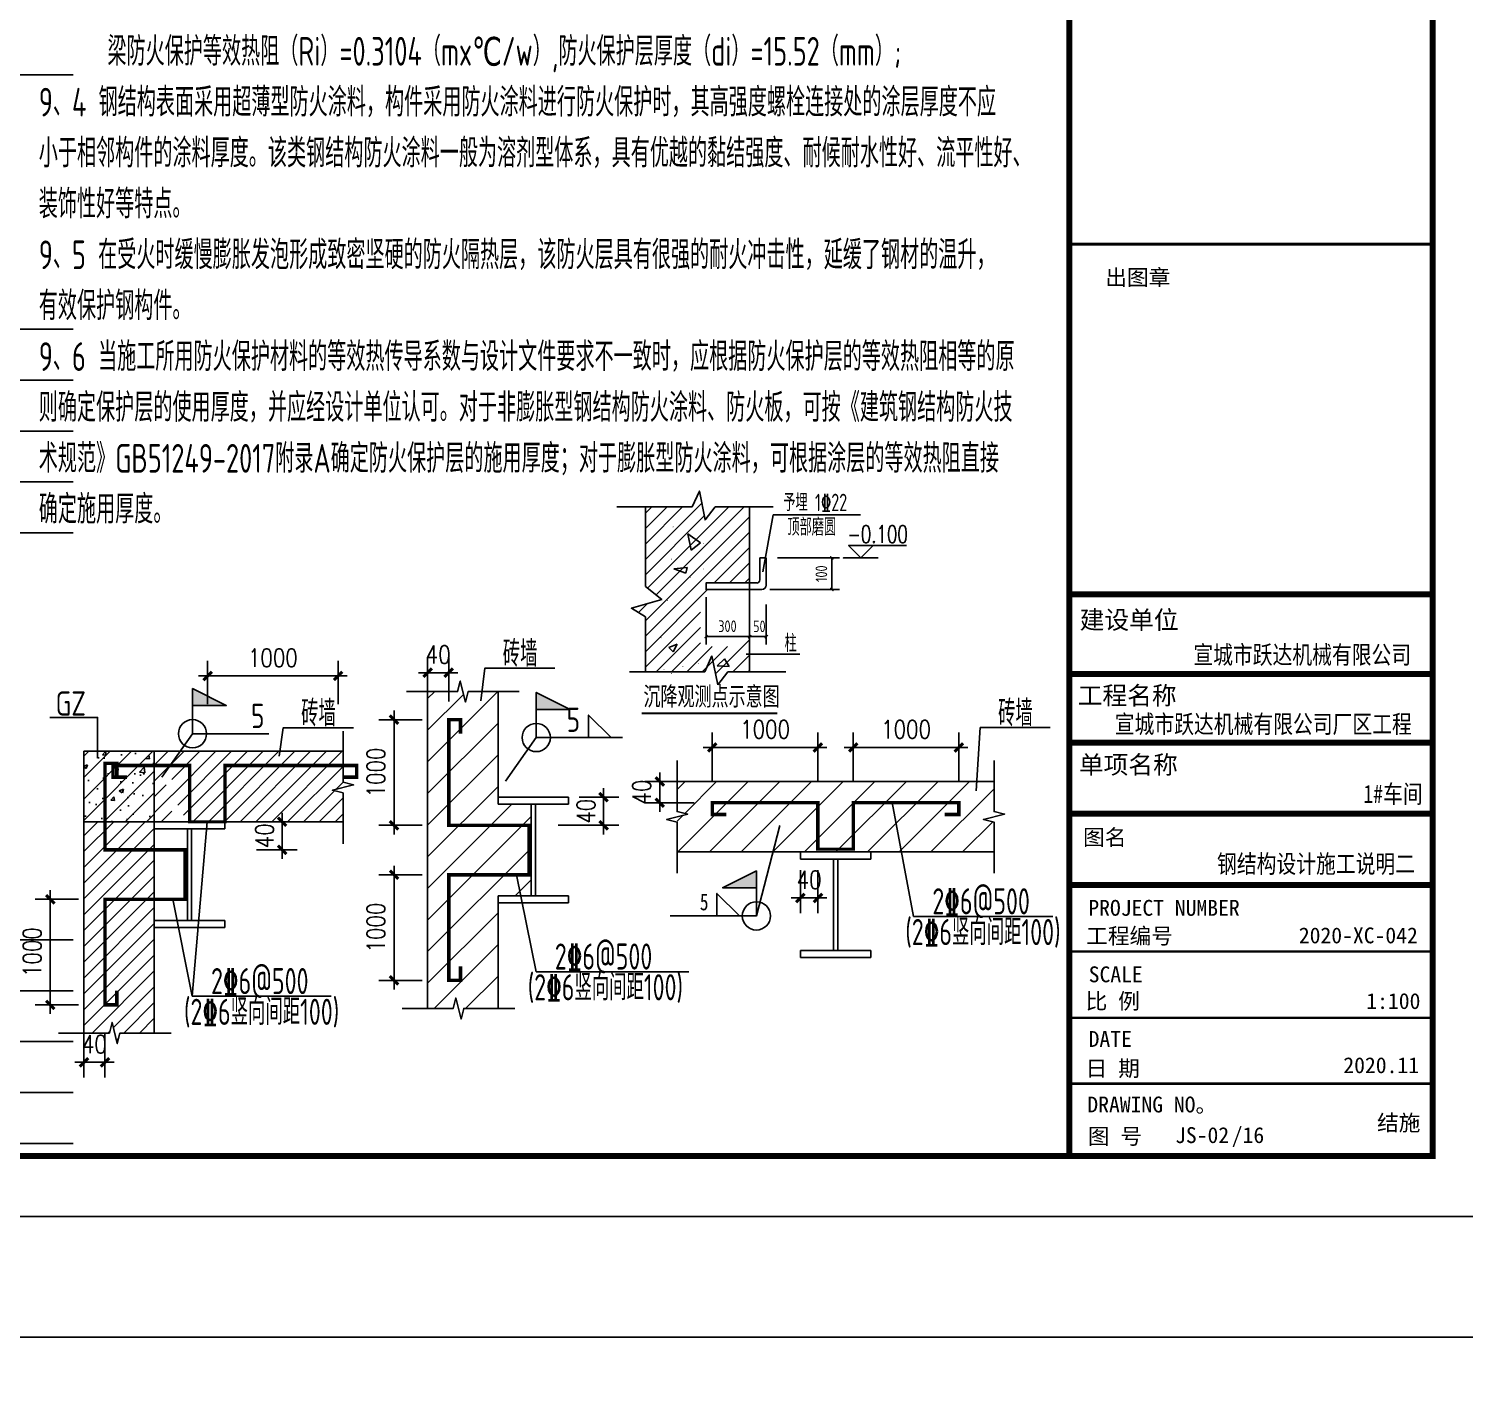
# Model space of a CAD drawing. Extents: x 69728788 to 149766163, y 20718153 to 43663798.
# Drawn here: x 74878645 to 74902394, y 21799096 to 21821458 of the extents above; entities that cross this region are included whole.
import ezdxf
from ezdxf.enums import TextEntityAlignment as Align

# ---------------------------------------------------------------- set-up
doc = ezdxf.new("R2010")
doc.units = 0
doc.header["$LTSCALE"] = 1000
doc.header["$MEASUREMENT"] = 0
doc.layers.get('0').update_dxf_attribs({"linetype": 'CONTINUOUS'})
doc.layers.get('DEFPOINTS').update_dxf_attribs({"linetype": 'CONTINUOUS'})
for name, color, linetype in [('10', 7, 'CONTINUOUS'), ('AXIS', 3, 'CONTINUOUS'), ('JZSM', 7, 'CONTINUOUS'), ('mb-标准层', 7, 'CONTINUOUS'), ('PUB_TITLE', 4, 'CONTINUOUS'), ('S', 2, 'CONTINUOUS'), ('S1', 2, 'CONTINUOUS'), ('SYMB', 7, 'CONTINUOUS'), ('TEXT', 7, 'CONTINUOUS'), ('图审改图', 114, 'CONTINUOUS'), ('图框', 253, 'CONTINUOUS'), ('底线', 250, 'CONTINUOUS'), ('钢梁', 97, 'CONTINUOUS')]:
    doc.layers.add(name, color=color, linetype=linetype)
doc.styles.add('-黑体', font='simhei.ttf')
doc.styles.add('CPX', font='atssdeng.shx', dxfattribs={"width": 0.8, "bigfont": 'atssdchn.shx'})
doc.styles.add('DIM_FONT', font='SIMPLEX.shx', dxfattribs={"width": 0.8})
doc.styles.add('HZS', font='atssdeng.shx', dxfattribs={"width": 0.7, "bigfont": 'atssdchn.shx'})
doc.styles.add('hztxt', font='romand_pkpm', dxfattribs={"bigfont": 'hztxt'})
doc.styles.add('LU', font='tssdeng.shx', dxfattribs={"width": 0.8, "bigfont": 'hztxt.shx'})
doc.styles.add('TSSD_Dimension', font='Tssdeng.shx', dxfattribs={"width": 0.7, "bigfont": 'hztxt.shx'})
doc.styles.add('TSSD_Label', font='tssdeng.shx', dxfattribs={"width": 0.6, "bigfont": 'hztxt.shx'})
doc.styles.add('宋体', font='', dxfattribs={"width": 0.8})
doc.styles.add('黑体', font='simhei.ttf', dxfattribs={"width": 0.6, "height": 4.3})
doc.styles.get('宋体').set_extended_font_data('SimSun')
doc.dimstyles.new('DIMN$0', dxfattribs={"dimtxt": 300, "dimasz": 1, "dimexe": 250, "dimexo": 300, "dimgap": 150, "dimtad": 1, "dimdec": 0, "dimdsep": 46, "dimtxsty": 'DIM_FONT', "dimblk": '_DIMX', "dimcen": 2.5, "dimclrt": 7, "dimadec": 0, "dimazin": 0, "dimtfac": 1, "dimtdec": 0, "dimtix": 1, "dimtmove": 2, "dimatfit": 3, "dimldrblk": '_DIMX', "dimfxl": 1, "dimtolj": 1, "dimtzin": 0, "dimarcsym": 0})
pattern_1 = [(45, (74673006.32, 21248150.49), (-130.79339, 130.79339), [])]

# ---------------------------------------------------------------- blocks, each defined once
blk = doc.blocks.new('_ArchTick')
at = {"color": 0, "linetype": 'ByBlock', "const_width": 0.4}
blk.add_lwpolyline([(-0.5, -0.5), (0.5, 0.5)], dxfattribs=at)
blk = doc.blocks.new('新块FHFHDFGFGF')
at = {"color": 7}
for p, q in [((75180, -34303), (75367, -33891)), ((75367, -33891), (75180, -34303)), ((75367, -33891), (75516, -34639)), ((75516, -34639), (75367, -33891)), ((73235, -34303), (75180, -34303)), ((73973, -35659), (75429, -34202)), ((73973, -34303), (73973, -36358)), ((73973, -34303), (73973, -36358)), ((73973, -35261), (74931, -34303)), ((73973, -34465), (74136, -34303)), ((73973, -34863), (74534, -34303)), ((75180, -34303), (73973, -34303)), ((74026, -36401), (76125, -34303)), ((74247, -36577), (76522, -34303)), ((75516, -34639), (75778, -34303)), ((75778, -34303), (75516, -34639)), ((75778, -34303), (77274, -34303)), ((76666, -34303), (75778, -34303)), ((76666, -34303), (76666, -38567)), ((76666, -36268), (76666, -34303)), ((73973, -36056), (75495, -34534)), ((73973, -37250), (76666, -34556)), ((77005, -35976), (77272, -34510)), ((77272, -34510), (79534, -34510)), ((73973, -37647), (76666, -34954)), ((75395, -35234), (75069, -34998)), ((75069, -34998), (75159, -35416)), ((75159, -35416), (75395, -35234)), ((75750, -36268), (76666, -35352)), ((76928, -35618), (77097, -35618)), ((76928, -36190), (76928, -35618)), ((77097, -36325), (77097, -35618)), ((77384, -35618), (78991, -35618)), ((78791, -35618), (78791, -36437)), ((74705, -35906), (75050, -35869)), ((75014, -36015), (74705, -35906)), ((75050, -35869), (75014, -36015)), ((76147, -36268), (76666, -35749)), ((73973, -36358), (74394, -36695)), ((73973, -36358), (74394, -36695)), ((75541, -36268), (75541, -36437)), ((75541, -36437), (75541, -36268)), ((75541, -36268), (76849, -36268)), ((75541, -36268), (76666, -36268)), ((76545, -36268), (76666, -36147)), ((74394, -36695), (73609, -36919)), ((74394, -36695), (73609, -36919)), ((73973, -38045), (75581, -36437)), ((75541, -36437), (76984, -36437)), ((76666, -36437), (75541, -36437)), ((75541, -36637), (75541, -37855)), ((76666, -38567), (76666, -36437)), ((76666, -36637), (76666, -37855)), ((77184, -36437), (78991, -36437)), ((73609, -36919), (73973, -37143)), ((73609, -36919), (73973, -37143)), ((73793, -37032), (74025, -36800)), ((73973, -38443), (75396, -37019)), ((77097, -36823), (77097, -37855)), ((73973, -37143), (73973, -38567)), ((73973, -37143), (73973, -38567)), ((74247, -38567), (75396, -37417)), ((74796, -37847), (74578, -37938)), ((74645, -38567), (75396, -37815)), ((74687, -38047), (74796, -37847)), ((75541, -37655), (76666, -37655)), ((75785, -38620), (76666, -37738)), ((76666, -37655), (77097, -37655)), ((74578, -37938), (74687, -38047)), ((75042, -38567), (75696, -37913)), ((75440, -38567), (76094, -37913)), ((75505, -38567), (75692, -38155)), ((75505, -38567), (75692, -38155)), ((75692, -38155), (75841, -38903)), ((75692, -38155), (75841, -38903)), ((76236, -38567), (76666, -38136)), ((77965, -38109), (76578, -38109)), ((73560, -38567), (75505, -38567)), ((74298, -38567), (75505, -38567)), ((75831, -38410), (76013, -38228)), ((76140, -38428), (75831, -38410)), ((75841, -38903), (76103, -38567)), ((75841, -38903), (76103, -38567)), ((76013, -38228), (76140, -38428)), ((76103, -38567), (77599, -38567)), ((76633, -38567), (76666, -38534))]:
    blk.add_line(p, q, dxfattribs=at)
at = {"color": 3}
blk.add_line((76666, -36935), (76666, -37855), dxfattribs=at)
at = {"color": 7}
for points in [[(76666, -38567), (76666, -36437), (75541, -36437), (75541, -36268), (76666, -36268), (76666, -34303), (75778, -34303), (75516, -34639), (75367, -33891), (75180, -34303), (73973, -34303), (73973, -36358), (74394, -36695), (73609, -36919), (73973, -37143), (73973, -38567)], [(79991, -35618), (79091, -35618), (79541, -35618), (79859, -35300), (79541, -35618), (79223, -35300), (80723, -35300)]]:
    blk.add_lwpolyline(points, dxfattribs=at)
at = {"color": 7, "const_width": 11.2}
for points in [[(74682, -34817, 1), (74693, -34817, 1)], [(75462, -35252, 1), (75474, -35252, 1)], [(74627, -35416, 1), (74638, -35416, 1)], [(74645, -35652, 1), (74657, -35652, 1)], [(75462, -35906, 1), (75474, -35906, 1)], [(75136, -36123, 1), (75147, -36123, 1)], [(74536, -36722, 1), (74548, -36722, 1)], [(74791, -37230, 1), (74802, -37230, 1)], [(74373, -37684, 1), (74384, -37684, 1)], [(74446, -38501, 1), (74457, -38501, 1)], [(74936, -38428, 1), (74947, -38428, 1)], [(75335, -38355, 1), (75347, -38355, 1)], [(74645, -38609, 1), (74657, -38609, 1)]]:
    blk.add_lwpolyline(points, format="xyb", close=True, dxfattribs=at)
at = {"const_width": 50}
blk.add_lwpolyline([(73871, -39638), (77384, -39638)], dxfattribs=at)
at = {"color": 7}
for centre, radius in [((76849, -36190), 78.8), ((76984, -36325), 112)]:
    blk.add_arc(centre, radius, 270, 0, dxfattribs=at)
at = {"color": 7, "xscale": 80, "yscale": 80, "zscale": 80}
for p, rotation in [((78791, -35618), 90), ((78791, -36437), 270), ((75541, -37655), 180), ((76666, -37655), 180)]:
    blk.add_blockref('_ArchTick', p, dxfattribs=dict(at, rotation=rotation))
for p in [(76666, -37655), (77097, -37655)]:
    blk.add_blockref('_ArchTick', p, dxfattribs=at)
at = {"color": 7}
for s, height, style, width, p in [('予埋 1%%13222', 450, 'TSSD_Label', 0.7, (77535, -34411)), ('顶部磨圆', 450, 'hztxt', 0.7, (77641, -35046)), ('300', 300, 'LU', 0.8, (75855, -37535)), ('50', 300, 'LU', 0.8, (76755, -37539)), ('柱', 450, 'hztxt', 0.7, (77570, -38049))]:
    blk.add_text(s, height=height, dxfattribs=dict(at, style=style, width=width)).set_placement(p)
at = {"color": 7, "style": 'hztxt', "width": 0.7}
blk.add_text('-0.100', height=450, dxfattribs=at).set_placement((79973, -35231), align=Align.CENTER)
at = {"color": 7, "insert": (78521, -36028), "char_height": 300, "attachment_point": 5, "rotation": 90, "style": 'LU'}
blk.add_mtext('\\A1;100', dxfattribs=at)
at = {"layer": 'mb-标准层', "style": 'TSSD_Dimension', "width": 0.8}
blk.add_text('沉降观测点示意图', height=550, dxfattribs=at).set_placement((73922, -39490))
blk = doc.blocks.new('_DIMX')
blk.add_line((-150, 0), (150, 0))
at = {"const_width": 50}
blk.add_lwpolyline([(-70, -70), (70, 70)], dxfattribs=at)
blk = doc.blocks.new('*D44')
at = {"layer": 'AXIS', "color": 3, "lineweight": -2}
for p, q in [((74885154, 21807460), (74884439, 21807460)), ((74884689, 21807459), (74884689, 21805714)), ((74885154, 21805713), (74884439, 21805713))]:
    blk.add_line(p, q, dxfattribs=at)
at = {"layer": 'DEFPOINTS', "color": 0}
for p in [(74885454, 21807460), (74884689, 21805713), (74885454, 21805713)]:
    blk.add_point(p, dxfattribs=at)
at = {"layer": 'AXIS', "color": 3, "lineweight": -2}
for p, rotation in [((74884689, 21807460), 90), ((74884689, 21805713), 270)]:
    blk.add_blockref('_DIMX', p, dxfattribs=dict(at, rotation=rotation))
at = {"layer": 'AXIS', "color": 7, "insert": (74884389, 21806587), "char_height": 300, "attachment_point": 5, "rotation": 90, "style": 'DIM_FONT'}
blk.add_mtext('\\A1;1000', dxfattribs=at)
blk = doc.blocks.new('*D45')
at = {"layer": 'AXIS', "color": 3, "lineweight": -2}
for p, q in [((74887752, 21808743), (74888405, 21808743)), ((74888155, 21808742), (74888155, 21808279)), ((74887403, 21808278), (74888405, 21808278))]:
    blk.add_line(p, q, dxfattribs=at)
at = {"layer": 'DEFPOINTS', "color": 0}
for p in [(74887452, 21808743), (74887103, 21808278), (74888155, 21808278)]:
    blk.add_point(p, dxfattribs=at)
at = {"layer": 'AXIS', "color": 3, "lineweight": -2}
for p, rotation in [((74888155, 21808743), 90), ((74888155, 21808278), 270)]:
    blk.add_blockref('_DIMX', p, dxfattribs=dict(at, rotation=rotation))
at = {"layer": 'AXIS', "color": 7, "insert": (74887865, 21808511), "char_height": 300, "attachment_point": 5, "rotation": 90, "style": 'DIM_FONT'}
blk.add_mtext('\\A1;40', dxfattribs=at)
blk = doc.blocks.new('*D46')
at = {"layer": 'AXIS', "color": 3, "lineweight": -2}
for p, q in [((74885245, 21810326), (74885245, 21811053)), ((74885594, 21810326), (74885594, 21811053)), ((74885244, 21810803), (74885243, 21810803)), ((74885245, 21810803), (74885594, 21810803)), ((74885595, 21810803), (74885596, 21810803))]:
    blk.add_line(p, q, dxfattribs=at)
at = {"layer": 'DEFPOINTS', "color": 0}
for p in [(74885594, 21810803), (74885245, 21810026), (74885594, 21810026)]:
    blk.add_point(p, dxfattribs=at)
at = {"layer": 'AXIS', "color": 3, "lineweight": -2}
blk.add_blockref('_DIMX', (74885245, 21810803), dxfattribs=at)
at = {"layer": 'AXIS', "color": 3, "lineweight": -2, "rotation": 180}
blk.add_blockref('_DIMX', (74885594, 21810803), dxfattribs=at)
at = {"layer": 'AXIS', "color": 7, "insert": (74885419, 21811103), "char_height": 300, "attachment_point": 5, "style": 'DIM_FONT'}
blk.add_mtext('\\A1;40', dxfattribs=at)
blk = doc.blocks.new('*D47')
at = {"layer": 'AXIS', "color": 3, "lineweight": -2}
for p, q in [((74885154, 21810026), (74884439, 21810026)), ((74884689, 21810025), (74884689, 21808279)), ((74885154, 21808278), (74884439, 21808278))]:
    blk.add_line(p, q, dxfattribs=at)
at = {"layer": 'DEFPOINTS', "color": 0}
for p in [(74885454, 21810026), (74884689, 21808278), (74885454, 21808278)]:
    blk.add_point(p, dxfattribs=at)
at = {"layer": 'AXIS', "color": 3, "lineweight": -2}
for p, rotation in [((74884689, 21810026), 90), ((74884689, 21808278), 270)]:
    blk.add_blockref('_DIMX', p, dxfattribs=dict(at, rotation=rotation))
at = {"layer": 'AXIS', "color": 7, "insert": (74884389, 21809152), "char_height": 300, "attachment_point": 5, "rotation": 90, "style": 'DIM_FONT'}
blk.add_mtext('\\A1;1000', dxfattribs=at)
blk = doc.blocks.new('*D48')
at = {"layer": 'AXIS', "color": 3, "lineweight": -2}
for p, q in [((74879467, 21807054), (74878752, 21807054)), ((74879002, 21807053), (74879002, 21805308)), ((74879467, 21805307), (74878752, 21805307))]:
    blk.add_line(p, q, dxfattribs=at)
at = {"layer": 'DEFPOINTS', "color": 0}
for p in [(74879767, 21807054), (74879002, 21805307), (74879767, 21805307)]:
    blk.add_point(p, dxfattribs=at)
at = {"layer": 'AXIS', "color": 3, "lineweight": -2}
for p, rotation in [((74879002, 21807054), 90), ((74879002, 21805307), 270)]:
    blk.add_blockref('_DIMX', p, dxfattribs=dict(at, rotation=rotation))
at = {"layer": 'AXIS', "color": 7, "insert": (74878702, 21806180), "char_height": 300, "attachment_point": 5, "rotation": 90, "style": 'DIM_FONT'}
blk.add_mtext('\\A1;1000', dxfattribs=at)
blk = doc.blocks.new('*D49')
at = {"layer": 'AXIS', "color": 3, "lineweight": -2}
for p, q in [((74882317, 21808337), (74883087, 21808337)), ((74882837, 21808336), (74882837, 21807873)), ((74882416, 21807872), (74883087, 21807872))]:
    blk.add_line(p, q, dxfattribs=at)
at = {"layer": 'DEFPOINTS', "color": 0}
for p in [(74882017, 21808337), (74882116, 21807872), (74882837, 21807872)]:
    blk.add_point(p, dxfattribs=at)
at = {"layer": 'AXIS', "color": 3, "lineweight": -2}
for p, rotation in [((74882837, 21808337), 90), ((74882837, 21807872), 270)]:
    blk.add_blockref('_DIMX', p, dxfattribs=dict(at, rotation=rotation))
at = {"layer": 'AXIS', "color": 7, "insert": (74882547, 21808105), "char_height": 300, "attachment_point": 5, "rotation": 90, "style": 'DIM_FONT'}
blk.add_mtext('\\A1;40', dxfattribs=at)
blk = doc.blocks.new('*D50')
at = {"layer": 'AXIS', "color": 3, "lineweight": -2}
for p, q in [((74879558, 21804835), (74879558, 21804107)), ((74879907, 21804835), (74879907, 21804107)), ((74879557, 21804357), (74879556, 21804357)), ((74879558, 21804357), (74879907, 21804357)), ((74879908, 21804357), (74879909, 21804357))]:
    blk.add_line(p, q, dxfattribs=at)
at = {"layer": 'DEFPOINTS', "color": 0}
for p in [(74879558, 21805135), (74879907, 21805135), (74879907, 21804357)]:
    blk.add_point(p, dxfattribs=at)
at = {"layer": 'AXIS', "color": 3, "lineweight": -2}
blk.add_blockref('_DIMX', (74879558, 21804357), dxfattribs=at)
at = {"layer": 'AXIS', "color": 3, "lineweight": -2, "rotation": 180}
blk.add_blockref('_DIMX', (74879907, 21804357), dxfattribs=at)
at = {"layer": 'AXIS', "color": 7, "insert": (74879732, 21804657), "char_height": 300, "attachment_point": 5, "style": 'DIM_FONT'}
blk.add_mtext('\\A1;40', dxfattribs=at)
blk = doc.blocks.new('*D51')
at = {"layer": 'AXIS', "color": 3, "lineweight": -2}
for p, q in [((74881605, 21810284), (74881605, 21810999)), ((74883764, 21810284), (74883764, 21810999)), ((74883763, 21810749), (74881606, 21810749))]:
    blk.add_line(p, q, dxfattribs=at)
at = {"layer": 'DEFPOINTS', "color": 0}
for p in [(74881605, 21810749), (74881605, 21809984), (74883764, 21809984)]:
    blk.add_point(p, dxfattribs=at)
at = {"layer": 'AXIS', "color": 3, "lineweight": -2, "rotation": 180}
blk.add_blockref('_DIMX', (74881605, 21810749), dxfattribs=at)
at = {"layer": 'AXIS', "color": 3, "lineweight": -2}
blk.add_blockref('_DIMX', (74883764, 21810749), dxfattribs=at)
at = {"layer": 'AXIS', "color": 7, "insert": (74882684, 21811049), "char_height": 300, "attachment_point": 5, "style": 'DIM_FONT'}
blk.add_mtext('\\A1;1000', dxfattribs=at)
blk = doc.blocks.new('*D53')
at = {"layer": 'AXIS', "color": 3, "lineweight": -2}
for p, q in [((74891411, 21807537), (74891411, 21806826)), ((74891701, 21807537), (74891701, 21806826)), ((74891410, 21807076), (74891409, 21807076)), ((74891411, 21807076), (74891701, 21807076)), ((74891702, 21807076), (74891703, 21807076))]:
    blk.add_line(p, q, dxfattribs=at)
at = {"layer": 'DEFPOINTS', "color": 0}
for p in [(74891411, 21807837), (74891701, 21807837), (74891701, 21807076)]:
    blk.add_point(p, dxfattribs=at)
at = {"layer": 'AXIS', "color": 3, "lineweight": -2}
blk.add_blockref('_DIMX', (74891411, 21807076), dxfattribs=at)
at = {"layer": 'AXIS', "color": 3, "lineweight": -2, "rotation": 180}
blk.add_blockref('_DIMX', (74891701, 21807076), dxfattribs=at)
at = {"layer": 'AXIS', "color": 7, "insert": (74891556, 21807376), "char_height": 300, "attachment_point": 5, "style": 'DIM_FONT'}
blk.add_mtext('\\A1;40', dxfattribs=at)
blk = doc.blocks.new('*D54')
at = {"layer": 'AXIS', "color": 3, "lineweight": -2}
for p, q in [((74889085, 21809003), (74889085, 21809004)), ((74889653, 21809002), (74888835, 21809002)), ((74889085, 21809002), (74889085, 21808652)), ((74889653, 21808652), (74888835, 21808652)), ((74889085, 21808651), (74889085, 21808650))]:
    blk.add_line(p, q, dxfattribs=at)
at = {"layer": 'DEFPOINTS', "color": 0}
for p in [(74889953, 21809002), (74889085, 21808652), (74889953, 21808652)]:
    blk.add_point(p, dxfattribs=at)
at = {"layer": 'AXIS', "color": 3, "lineweight": -2}
for p, rotation in [((74889085, 21809002), 270), ((74889085, 21808652), 90)]:
    blk.add_blockref('_DIMX', p, dxfattribs=dict(at, rotation=rotation))
at = {"layer": 'AXIS', "color": 7, "insert": (74888785, 21808827), "char_height": 300, "attachment_point": 5, "rotation": 90, "style": 'DIM_FONT'}
blk.add_mtext('\\A1;40', dxfattribs=at)

msp = doc.modelspace()

# ---------------------------------------------------------------- hatches: boundary and pattern name
at = {"layer": '10'}
h = msp.add_hatch(dxfattribs=at)
h.set_pattern_fill('钢筋混凝土', color=256, scale=100, style=0)
h.set_pattern_definition([(45, (74672194.62, 21248150.49), (-176.7767, 176.7767), []), (50, (74672194.6, 21248150.5), (717.2602, -62.75213), [75, -825]), (355, (74672194.6, 21248150.5), (-138.7513, 752.1921), [60, -660]), (100.4514, (74672254.4, 21248145.26), (578.5094, 689.43954), [63.7402, -701.1421]), (46.1842, (74672194.6, 21248350.5), (1067.241, -165.519), [112.5, -1237.5]), (96.6356, (74672283.6, 21248336.7), (934.6627, 974.1179), [95.6103, -1051.713]), (351.1842, (74672194.6, 21248350.5), (934.662, 974.1186), [90, -990]), (21, (74672294.6, 21248300.5), (596.90705, -402.6189), [75, -825]), (326, (74672294.6, 21248300.5), (243.3153, 725.15), [60, -660]), (71.4514, (74672344.4, 21248266.9), (840.2226, 322.5305), [63.7402, -701.1421]), (37.5, (74672194.62, 21248150.49), (12.15986, 332.89385), [0, -652, 0, -670, 0, -662.5]), (7.5, (74672194.62, 21248150.5), (263.06954, 394.41171), [0, -382, 0, -637, 0, -252.5]), (327.5, (74671971.62, 21248150.49), (533.82244, -22.55487), [0, -250, 0, -780, 0, -1035]), (317.5, (74671871.62, 21248150.5), (583.18617, 100.105), [0, -325, 0, -518, 0, -735])])
h.paths.add_polyline_path([(74880722.8, 21808337.1), (74879557.7, 21808337.1), (74879557.7, 21809502.3), (74880722.8, 21809502.3)])
at = {"layer": 'S'}
h = msp.add_hatch(dxfattribs=at)
h.set_pattern_fill('ANSI31', color=256, scale=116.5164, style=0)
h.set_pattern_definition([(45, (74836538.47, 21797243.26), (-261.5868, 261.5868), [])])
h.paths.add_polyline_path([(74886409.8, 21810491), (74885914.6, 21810491), (74885871, 21810316.2), (74885827.2, 21810491), (74885244.6, 21810491), (74885244.6, 21805247.7), (74885739.8, 21805247.7), (74885783.4, 21805422.5), (74885827.2, 21805247.7), (74886409.8, 21805247.7), (74886409.8, 21806995.5), (74886409.8, 21807112), (74886957.4, 21807112), (74886957.4, 21808626.7), (74886409.8, 21808626.7), (74886409.8, 21808743.2)])
h = msp.add_hatch(dxfattribs=at)
h.set_pattern_fill('ANSI31', color=256, scale=116.5164, style=0)
h.set_pattern_definition(pattern_1)
h.paths.add_polyline_path([(74883844.6, 21808337.1), (74883844.6, 21808815.4), (74883669.8, 21808859), (74884019.4, 21808946.6), (74883844.6, 21808990.2), (74883844.6, 21809502.3), (74881149.1, 21809502.3), (74880984.5, 21809269.3), (74881013, 21809269.3), (74881013, 21808785.8), (74881153.6, 21808543.1), (74881272.9, 21808337.1), (74881597.8, 21808337.1)])
h.paths.add_polyline_path([(74881013, 21808785.8), (74880846.3, 21809073.5), (74880984.5, 21809269.3), (74880722.8, 21809269.3), (74880722.8, 21808337.1), (74881013, 21808337.1)])
h.paths.add_polyline_path([(74880984.5, 21809269.3), (74881149.1, 21809502.3), (74880722.8, 21809502.3), (74880722.8, 21809269.3)])
h = msp.add_hatch(dxfattribs=at)
h.set_pattern_fill('ANSI31', color=256, scale=116.5164, style=0)
h.set_pattern_definition([(45, (74835186.8, 21790785.15), (-261.5868, 261.5868), [])])
h.paths.add_polyline_path([(74889371.7, 21809001.9), (74889371.7, 21808506.7), (74889546.5, 21808463.1), (74889371.7, 21808419.3), (74889371.7, 21807836.8), (74894615, 21807836.8), (74894615, 21808332), (74894440.2, 21808375.5), (74894615, 21808419.3), (74894615, 21809001.9)])
h = msp.add_hatch(dxfattribs=at)
h.set_pattern_fill('ANSI31', color=256, scale=116.5164, style=0)
h.set_pattern_definition(pattern_1)
h.paths.add_polyline_path([(74880722.8, 21807872.2), (74880722.8, 21808220.6), (74880722.8, 21808337.1), (74879907.2, 21808337.1), (74879907.2, 21807872.2)], flags=17)
h.paths.add_polyline_path([(74879907.2, 21807872.2), (74879907.2, 21808337.1), (74879557.7, 21808337.1), (74879557.7, 21804841.6), (74879980, 21804841.6), (74880023.6, 21805016.4), (74880111.2, 21804666.8), (74880154.8, 21804841.6), (74880722.8, 21804841.6), (74880722.8, 21807872.2)])

# ---------------------------------------------------------------- linework, layer by layer
at = {"layer": '10'}
msp.add_line((74881351.5, 21805450), (74881597.8, 21808337.1), dxfattribs=at)
msp.add_lwpolyline([(74879784.9, 21809389.7), (74879784.9, 21810062.9), (74878993, 21810062.9)], dxfattribs=at)
msp.add_lwpolyline([(74880722.8, 21808337.1), (74879557.7, 21808337.1), (74879557.7, 21809502.3), (74880722.8, 21809502.3)], close=True, dxfattribs=at)
at = {"layer": 'PUB_TITLE'}
for points in [[(74843468.9, 21801808.9), (74902868.9, 21801808.9), (74902868.9, 21843808.9), (74843468.9, 21843808.9)], [(74843468.9, 21736808.9), (74932568.9, 21736808.9), (74932568.9, 21799808.9), (74843468.9, 21799808.9)]]:
    msp.add_lwpolyline(points, close=True, dxfattribs=at)
at = {"layer": 'PUB_TITLE', "const_width": 100}
msp.add_lwpolyline([(74845968.9, 21802808.9), (74901868.9, 21802808.9), (74901868.9, 21842808.9), (74845968.9, 21842808.9)], close=True, dxfattribs=at)
at = {"layer": 'S'}
for p, q in [((74885244.6, 21810491), (74885244.6, 21805247.7)), ((74886409.8, 21808743.2), (74886409.8, 21810491)), ((74879557.7, 21809502.3), (74879557.7, 21804841.6)), ((74883844.6, 21809502.3), (74879557.7, 21809502.3)), ((74894615, 21809001.9), (74889371.7, 21809001.9)), ((74886409.8, 21808743.2), (74887574.9, 21808743.2)), ((74886409.8, 21808626.7), (74886409.8, 21808743.2)), ((74887574.9, 21808626.7), (74886409.8, 21808626.7)), ((74886957.4, 21807112), (74886957.4, 21808626.7)), ((74887027.3, 21808626.7), (74887027.3, 21807112)), ((74887574.9, 21808743.2), (74887574.9, 21808626.7)), ((74880722.8, 21808337.1), (74881888, 21808337.1)), ((74880722.8, 21808220.6), (74880722.8, 21808337.1)), ((74880722.8, 21808337.1), (74883844.6, 21808337.1)), ((74881888, 21808337.1), (74881888, 21808220.6)), ((74880722.8, 21808220.6), (74880722.8, 21804841.6)), ((74881888, 21808220.6), (74880722.8, 21808220.6)), ((74881270.4, 21806705.9), (74881270.4, 21808220.6)), ((74881340.4, 21808220.6), (74881340.4, 21806705.9)), ((74894615, 21807836.8), (74889371.7, 21807836.8)), ((74891410.8, 21807836.8), (74892575.9, 21807836.8)), ((74891410.8, 21807720.2), (74891410.8, 21807836.8)), ((74892575.9, 21807836.8), (74892575.9, 21807720.2)), ((74892575.9, 21807720.2), (74891410.8, 21807720.2)), ((74891958.4, 21806205.5), (74891958.4, 21807720.2)), ((74892028.3, 21807720.2), (74892028.3, 21806205.5)), ((74886409.8, 21807112), (74887574.9, 21807112)), ((74886409.8, 21806995.5), (74886409.8, 21807112)), ((74887574.9, 21807112), (74887574.9, 21806995.5)), ((74887574.9, 21806995.5), (74886409.8, 21806995.5)), ((74886409.8, 21806995.5), (74886409.8, 21805247.7)), ((74880722.8, 21806705.9), (74881888, 21806705.9)), ((74880722.8, 21806589.4), (74880722.8, 21806705.9)), ((74881888, 21806705.9), (74881888, 21806589.4)), ((74881888, 21806589.4), (74880722.8, 21806589.4)), ((74891410.8, 21806205.5), (74892575.9, 21806205.5)), ((74891410.8, 21806089), (74891410.8, 21806205.5)), ((74892575.9, 21806205.5), (74892575.9, 21806089)), ((74892575.9, 21806089), (74891410.8, 21806089))]:
    msp.add_line(p, q, dxfattribs=at)
at = {"layer": 'S1', "color": 6}
for points in [[(74886123.6, 21810336.9), (74886192.8, 21810880), (74887351.4, 21810880)], [(74882787.7, 21809419.8), (74882856.9, 21809893.4), (74884015.5, 21809893.4)], [(74894317.5, 21808847.9), (74894386.7, 21809895.9), (74895545.2, 21809895.9)]]:
    msp.add_lwpolyline(points, dxfattribs=at)
at = {"layer": 'SYMB'}
for p, q in [((74892929.4, 21808655.4), (74893284.8, 21806769.8)), ((74887038.4, 21805856.1), (74886716.6, 21807460.4)), ((74881351.5, 21805450), (74881029.6, 21807054.3)), ((74893284.8, 21806769.8), (74895587, 21806769.8)), ((74889564.2, 21805856.1), (74887038.4, 21805856.1)), ((74883646.9, 21805450), (74881351.5, 21805450))]:
    msp.add_line(p, q, dxfattribs=at)
for points in [[(74881354.7, 21809793.5), (74881354.7, 21810539.2), (74881914, 21810259.6), (74881354.7, 21810259.6)], [(74881354.7, 21809793.5), (74881354.7, 21810539.2), (74881914, 21810259.6), (74881354.7, 21810259.6)], [(74884895.1, 21810491), (74885739.8, 21810491), (74885783.4, 21810665.8), (74885871, 21810316.2), (74885914.6, 21810491), (74886759.3, 21810491)], [(74887041.6, 21809730.4), (74887041.6, 21810476.1), (74887600.9, 21810196.5), (74887041.6, 21810196.5)], [(74887041.6, 21809730.4), (74887041.6, 21810476.1), (74887600.9, 21810196.5), (74887041.6, 21810196.5)], [(74888279.5, 21809730.4), (74887906.7, 21810103.2), (74887906.7, 21809730.4)], [(74888279.5, 21809730.4), (74887906.7, 21810103.2), (74887906.7, 21809730.4)], [(74880846.3, 21809073.5), (74881354.7, 21809793.5), (74882619.2, 21809793.5)], [(74883844.6, 21809834.9), (74883844.6, 21808990.2), (74884019.4, 21808946.6), (74883669.8, 21808859), (74883844.6, 21808815.4), (74883844.6, 21807970.7)], [(74886533.2, 21809010.4), (74887041.6, 21809730.4), (74888465.9, 21809730.4)], [(74889371.7, 21809351.5), (74889371.7, 21808506.7), (74889546.5, 21808463.1), (74889196.9, 21808375.5), (74889371.7, 21808332), (74889371.7, 21807487.2)], [(74894615, 21809351.5), (74894615, 21808506.7), (74894789.8, 21808463.1), (74894440.2, 21808375.5), (74894615, 21808332), (74894615, 21807487.2)], [(74891069.4, 21808276.8), (74890683.3, 21806779.1), (74889259, 21806779.1)], [(74890683.3, 21806779.1), (74890683.3, 21807524.8), (74890124, 21807245.2), (74890683.3, 21807245.2)], [(74890683.3, 21806779.1), (74890683.3, 21807524.8), (74890124, 21807245.2), (74890683.3, 21807245.2)], [(74890403.7, 21806779.1), (74890030.8, 21807152), (74890030.8, 21806779.1)], [(74890403.7, 21806779.1), (74890030.8, 21807152), (74890030.8, 21806779.1)], [(74884822.2, 21805247.7), (74885667, 21805247.7), (74885710.6, 21805422.5), (74885798.2, 21805072.9), (74885841.8, 21805247.7), (74886686.5, 21805247.7)], [(74879135.3, 21804841.6), (74879980, 21804841.6), (74880023.6, 21805016.4), (74880111.2, 21804666.8), (74880154.8, 21804841.6), (74880999.5, 21804841.6)]]:
    msp.add_lwpolyline(points, dxfattribs=at)
for points in [[(74881270.4, 21808341.4, 0, 77.7, 0), (74881153.6, 21808543.1, 0, 0, 0), (74880846.3, 21809073.5, 0, 0, 0), (74881354.7, 21809793.5, 0, 0, 0), (74882619.2, 21809793.5, 0, 0, 0)], [(74886957.4, 21808278.3, 0, 77.7, 0), (74886840.6, 21808479.9, 0, 0, 0), (74886533.2, 21809010.4, 0, 0, 0), (74887041.6, 21809730.4, 0, 0, 0), (74888465.9, 21809730.4, 0, 0, 0)], [(74892285.8, 21807836.8, 0, 77.7, 0), (74892066.6, 21807916, 0, 0, 0), (74891069.4, 21808276.8, 0, 0, 0), (74890683.3, 21806779.1, 0, 0, 0), (74889259, 21806779.1, 0, 0, 0)]]:
    msp.add_lwpolyline(points, format="xyseb", dxfattribs=at)
for centre in [(74881354.7, 21809793.5), (74881354.7, 21809793.5), (74887041.6, 21809730.4), (74887041.6, 21809730.4), (74890683.3, 21806779.1), (74890683.3, 21806779.1)]:
    msp.add_circle(centre, 233, dxfattribs=at)
for points in [[(74881354.7, 21810539.2), (74881914, 21810259.6), (74881354.7, 21810259.6)], [(74881354.7, 21810539.2), (74881914, 21810259.6), (74881354.7, 21810259.6)], [(74887041.6, 21810476.1), (74887600.9, 21810196.5), (74887041.6, 21810196.5)], [(74887041.6, 21810476.1), (74887600.9, 21810196.5), (74887041.6, 21810196.5)], [(74890683.3, 21807524.8), (74890124, 21807245.2), (74890683.3, 21807245.2)], [(74890683.3, 21807524.8), (74890124, 21807245.2), (74890683.3, 21807245.2)]]:
    msp.add_solid(points, dxfattribs=at)
at = {"layer": '图框', "color": 4}
for points, const_width in [([(74895859.7, 21842808.9), (74895859.7, 21802808.9)], 98.6), ([(74895859.7, 21812100.2), (74901847.1, 21812100.2)], 99.6), ([(74895859.7, 21810783.2), (74901848.9, 21810783.2)], 99.6), ([(74895859.7, 21809643.8), (74901868.9, 21809643.8)], 99.6), ([(74895859.7, 21808473.1), (74901868.9, 21808473.1)], 99.6), ([(74895859.7, 21807288.5), (74901868.9, 21807288.5)], 99.6), ([(74895859.7, 21806189.7), (74901868.9, 21806189.7)], 40.3), ([(74895859.7, 21805092.7), (74901868.9, 21805092.7)], 40.3), ([(74895859.7, 21804004.1), (74901868.9, 21804004.1)], 40.3)]:
    msp.add_lwpolyline(points, dxfattribs=dict(at, const_width=const_width))
at = {"layer": '图框', "color": 0, "const_width": 50}
msp.add_lwpolyline([(74895859.7, 21817891.3), (74901868.9, 21817891.3)], dxfattribs=at)
at = {"layer": '底线'}
for p, q in [((74879382, 21820693.3), (74845968.9, 21820693.3)), ((74879382, 21816484.3), (74845968.9, 21816484.3)), ((74879382, 21815642.5), (74845968.9, 21815642.5)), ((74879382, 21814800.7), (74845968.9, 21814800.7)), ((74879382, 21813958.9), (74845968.9, 21813958.9)), ((74879382, 21813117.1), (74845968.9, 21813117.1)), ((74879382, 21806382.7), (74861616, 21806382.7)), ((74879382, 21805540.9), (74861616, 21805540.9)), ((74879382, 21804699.1), (74861616, 21804699.1)), ((74879382, 21803857.3), (74861616, 21803857.3)), ((74879382, 21803015.5), (74861616, 21803015.5))]:
    msp.add_line(p, q, dxfattribs=at)
at = {"layer": '钢梁'}
for points in [[(74885789.1, 21809792.5, 58.3, 58.3, 0), (74885789.1, 21810026, 58.3, 58.3, 0), (74885594.2, 21810026, 58.3, 58.3, 0), (74885594.2, 21808278.3, 58.3, 58.3, 0), (74886918.8, 21808278.3, 52.5, 52.5, 0), (74886918.8, 21807460.4, 58.3, 58.3, 0), (74885594.2, 21807460.4, 58.3, 58.3, 0), (74885594.2, 21805712.7, 58.3, 58.3, 0), (74885789.1, 21805712.7, 58.3, 58.3, 0), (74885789.1, 21805946.2, 58.3, 58.3, 0)], [(74880102.2, 21805540.1, 58.3, 58.3, 0), (74880102.2, 21805306.6, 58.3, 58.3, 0), (74879907.2, 21805306.6, 58.3, 58.3, 0), (74879907.2, 21807054.3, 58.3, 58.3, 0), (74881231.9, 21807054.3, 52.5, 52.5, 0), (74881231.9, 21807872.2, 58.3, 58.3, 0), (74879907.2, 21807872.2, 58.3, 58.3, 0), (74879907.2, 21809303.7, 58.3, 58.3, 0), (74880102.2, 21809303.7, 58.3, 58.3, 0), (74880102.2, 21809070.2, 58.3, 58.3, 0)], [(74880273.2, 21809074.3, 58.3, 58.3, 0), (74880039.6, 21809074.3, 58.3, 58.3, 0), (74880039.6, 21809269.3, 58.3, 58.3, 0), (74881307.2, 21809269.3, 58.3, 58.3, 0), (74881307.2, 21808337.1, 52.5, 52.5, 0), (74881892, 21808337.1, 58.3, 58.3, 0), (74881892, 21809269.3, 58.3, 58.3, 0), (74884069.7, 21809269.3, 58.3, 58.3, 0), (74884069.7, 21809074.3, 58.3, 58.3, 0), (74883836.2, 21809074.3, 58.3, 58.3, 0)], [(74890186.7, 21808457.4, 58.3, 58.3, 0), (74889953.2, 21808457.4, 58.3, 58.3, 0), (74889953.2, 21808652.4, 58.3, 58.3, 0), (74891701, 21808652.4, 58.3, 58.3, 0), (74891701, 21807882.8, 52.5, 52.5, 0), (74892285.8, 21807882.8, 58.3, 58.3, 0), (74892285.8, 21808652.4, 58.3, 58.3, 0), (74894033.5, 21808652.4, 58.3, 58.3, 0), (74894033.5, 21808457.4, 58.3, 58.3, 0), (74893800, 21808457.4, 58.3, 58.3, 0)]]:
    msp.add_lwpolyline(points, format="xyseb", dxfattribs=at)

# ---------------------------------------------------------------- block references
at = {"xscale": 0.6400000005960464, "yscale": 0.6400000005960464, "zscale": 0.6400000000000001}
msp.add_blockref('新块FHFHDFGFGF', (74841505.1, 21835498.9), dxfattribs=at)

# ---------------------------------------------------------------- texts
at = {"insert": (74897995.8, 21810951.8), "char_height": 1.667, "width": 29.39, "attachment_point": 1}
msp.add_mtext('宣城嘉怡纸箱包装有限公司', dxfattribs=at)
at = {"layer": 'JZSM', "style": 'CPX', "width": 0.8}
msp.add_text('GZ', height=401.77, dxfattribs=at).set_placement((74879341.3, 21810294.3), align=Align.MIDDLE)
for p in [(74882546.1, 21809886.8), (74882546.1, 21809886.8), (74887766.8, 21809823.6), (74887766.8, 21809823.6)]:
    msp.add_text('5', height=401.8, dxfattribs=at).set_placement(p, align=Align.RIGHT)
at = {"layer": 'S1', "color": 6, "style": 'HZS', "width": 0.7}
for s, p in [('砖墙', (74886775, 21811139.1)), ('砖墙', (74883439, 21810152.5)), ('砖墙', (74894968.8, 21810155)), ('2%%1326@500', (74894400.9, 21807023.8)), ('(2%%1326竖向间距100)', (74894431, 21806514)), ('2%%1326@500', (74888154.5, 21806110.1)), ('2%%1326@500', (74882467.5, 21805704)), ('(2%%1326竖向间距100)', (74888184.6, 21805600.3)), ('(2%%1326竖向间距100)', (74882497.7, 21805194.2))]:
    msp.add_text(s, height=432, dxfattribs=at).set_placement(p, align=Align.MIDDLE)
at = {"layer": 'SYMB', "width": 0.75}
msp.add_text('5', height=279.6, dxfattribs=at).set_placement((74889891, 21806872.3), align=Align.RIGHT)
msp.add_text('5', height=279.6, dxfattribs=at).set_placement((74889891, 21806872.3), align=Align.RIGHT)
at = {"layer": 'TEXT', "color": 3, "style": '-黑体', "width": 0.8}
for s, p in [('宣城市跃达机械有限公司', (74897911.4, 21810949.6)), ('宣城市跃达机械有限公司厂区工程', (74896612, 21809802.5)), ('1#车间', (74900723.2, 21808646.7)), ('钢结构设计施工说明二', (74898303.7, 21807490.6))]:
    msp.add_text(s, height=300.15, dxfattribs=at).set_placement(p)
at = {"layer": '图审改图', "style": 'HZS', "width": 0.7}
for s, p in [('梁防火保护等效热阻（Ri）=0.3104（mx℃/w）,防火保护层厚度（di）=15.52（mm）;', (74879947.4, 21820846.6)), ('9、4 钢结构表面采用超薄型防火涂料，构件采用防火涂料进行防火保护时，其高强度螺栓连接处的涂层厚度不应', (74878811.7, 21820004.8)), ('小于相邻构件的涂料厚度。该类钢结构防火涂料一般为溶剂型体系，具有优越的黏结强度、耐候耐水性好、流平性好、', (74878811.7, 21819163)), ('装饰性好等特点。', (74878811.7, 21818321.2)), ('9、5 在受火时缓慢膨胀发泡形成致密坚硬的防火隔热层，该防火层具有很强的耐火冲击性，延缓了钢材的温升，', (74878811.7, 21817479.4)), ('有效保护钢构件。', (74878811.7, 21816637.6)), ('9、6 当施工所用防火保护材料的等效热传导系数与设计文件要求不一致时，应根据防火保护层的等效热阻相等的原', (74878811.7, 21815795.8)), ('则确定保护层的使用厚度，并应经设计单位认可。对于非膨胀型钢结构防火涂料、防火板，可按《建筑钢结构防火技', (74878811.7, 21814954)), ('术规范》GB51249-2017附录A确定防火保护层的施用厚度；对于膨胀型防火涂料，可根据涂层的等效热阻直接', (74878811.7, 21814112.2)), ('确定施用厚度。', (74878811.7, 21813270.4))]:
    msp.add_text(s, height=475, dxfattribs=at).set_placement(p)
at = {"layer": '图框', "color": 4}
for s, height, style, p in [('出图章', 262.94, '黑体', (74896454.9, 21817210.9)), ('建设单位', 300, '黑体', (74896031.3, 21811527.5)), ('工程名称', 300, '黑体', (74895998.1, 21810276)), ('单项名称', 300, '黑体', (74896018.1, 21809130.1)), ('图名', 262.94, '黑体', (74896087.4, 21807948)), ('工程编号', 262.94, '黑体', (74896138.8, 21806316.7)), ('2020-XC-042', 262.944, '宋体', (74899657.2, 21806325.8)), ('SCALE', 262.94, '黑体', (74896180.7, 21805681.2)), ('比 例', 262.94, '黑体', (74896130, 21805238.3)), ('1:100', 262.94, '宋体', (74900773.6, 21805239.3)), ('DATE', 262.94, '黑体', (74896179.3, 21804612.6)), ('日 期', 262.94, '黑体', (74896130, 21804125.4)), ('2020.11', 262.94, '宋体', (74900393.1, 21804177.8)), ('DRAWING NO。', 262.944, '黑体', (74896158.6, 21803527.9)), ('图 号', 262.94, '黑体', (74896167.3, 21803002.8))]:
    msp.add_text(s, height=height, dxfattribs=dict(at, style=style)).set_placement(p)
at = {"layer": '图框', "color": 0, "style": '黑体'}
msp.add_text('PROJECT NUMBER', height=262.944, dxfattribs=at).set_placement((74896174.3, 21806781.5))
at = {"layer": '图框', "color": 3, "style": '宋体'}
for s, p in [('/16', (74898547.2, 21803021.2)), ('结施', (74900950.9, 21803225.3)), ('JS-02', (74897609.5, 21803021.2))]:
    msp.add_text(s, height=262.94, dxfattribs=at).set_placement(p)

# ---------------------------------------------------------------- dimensions: what is measured, and where the dimension line sits
at = {"layer": 'AXIS'}
for base, p1, p2, text, picture, middle in [((74881605.5, 21810749.2), (74883763.5, 21809984.4), (74881605.5, 21809984.4), '1000', '*D51', (74882684.5, 21811049.2)), ((74885594.2, 21810803.3), (74885244.6, 21810026), (74885594.2, 21810026), '40', '*D46', (74885419.4, 21811103.3)), ((74891701, 21807076.3), (74891410.8, 21807836.8), (74891701, 21807836.8), '40', '*D53', (74891555.9, 21807376.3)), ((74879907.2, 21804357.4), (74879557.7, 21805134.6), (74879907.2, 21805134.6), '40', '*D50', (74879732.4, 21804657.4))]:
    dim = msp.add_linear_dim(base=base, p1=p1, p2=p2, text=text, dimstyle='DIMN$0', override={"dimblk1": '_DIMX', "dimblk2": '_DIMX', "dimcen": 0.09, "dimclrd": 3, "dimclre": 3}, dxfattribs=at)
    dim.commit()
    dim.dimension.update_dxf_attribs({"geometry": picture, "text_midpoint": middle})
for base, p1, p2, text, picture, middle in [((74884688.9, 21808278.3), (74885453.7, 21810026), (74885453.7, 21808278.3), '1000', '*D47', (74884388.9, 21809152.2)), ((74889084.8, 21808652.4), (74889953.2, 21809001.9), (74889953.2, 21808652.4), '40', '*D54', (74888784.8, 21808827.1)), ((74884688.9, 21805712.7), (74885453.7, 21807460.4), (74885453.7, 21805712.7), '1000', '*D44', (74884388.9, 21806586.6)), ((74879001.9, 21805306.6), (74879766.7, 21807054.3), (74879766.7, 21805306.6), '1000', '*D48', (74878701.9, 21806180.5))]:
    dim = msp.add_linear_dim(base=base, p1=p1, p2=p2, angle=90, text=text, dimstyle='DIMN$0', override={"dimblk1": '_DIMX', "dimblk2": '_DIMX', "dimcen": 0.09, "dimclrd": 3, "dimclre": 3}, dxfattribs=at)
    dim.commit()
    dim.dimension.update_dxf_attribs({"geometry": picture, "text_midpoint": middle})
for base, p1, p2 in [((74891701, 21809566.2), (74889953.2, 21808719.8), (74891701, 21808719.8)), ((74894033.5, 21809566.2), (74892285.8, 21808719.8), (74894033.5, 21808719.8))]:
    msp.add_linear_dim(base=base, p1=p1, p2=p2, text='1000', dimstyle='DIMN$0', override={"dimblk1": '_DIMX', "dimblk2": '_DIMX', "dimcen": 0.09, "dimclrd": 3, "dimclre": 3}, dxfattribs=at).render()
for base, p1, p2, picture, middle in [((74888154.7, 21808278.3), (74887451.5, 21808743.2), (74887103.5, 21808278.3), '*D45', (74887864.8, 21808510.8)), ((74882837.4, 21807872.2), (74882016.6, 21808337.1), (74882115.9, 21807872.2), '*D49', (74882547.5, 21808104.7))]:
    dim = msp.add_linear_dim(base=base, p1=p1, p2=p2, angle=90, text='40', dimstyle='DIMN$0', override={"dimblk1": '_DIMX', "dimblk2": '_DIMX', "dimcen": 0.09, "dimclrd": 3, "dimclre": 3}, dxfattribs=at)
    dim.commit()
    dim.dimension.update_dxf_attribs({"geometry": picture, "text_midpoint": middle, "dimtype": 160})

doc.saveas('drawing.dxf')
